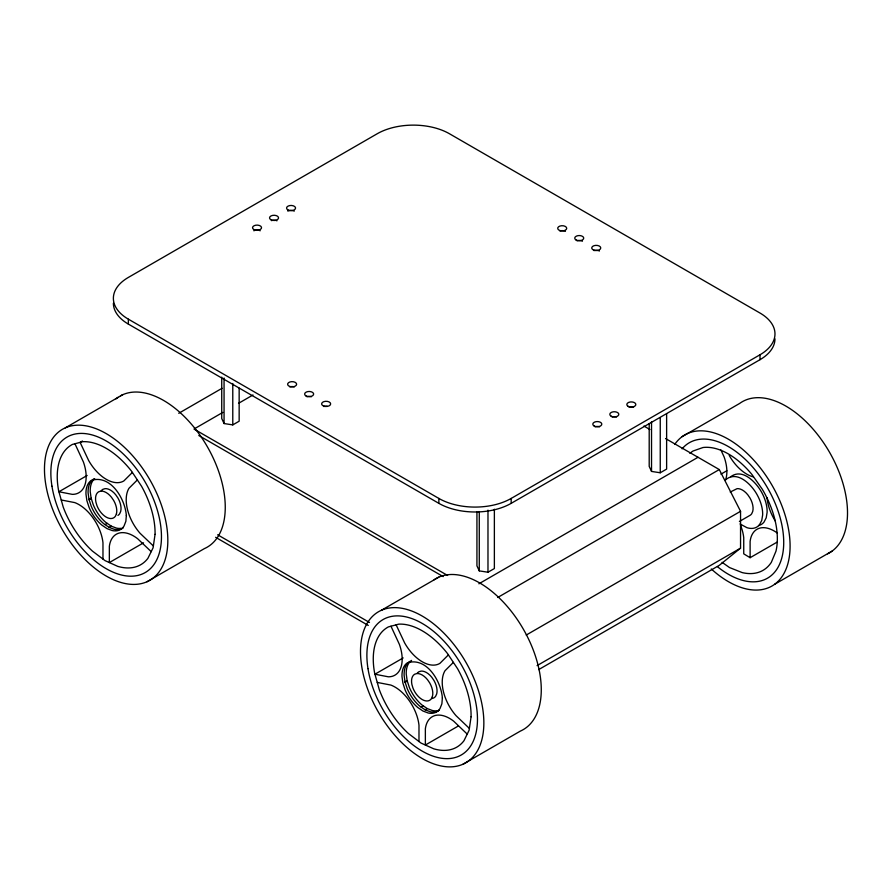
<?xml version="1.0" encoding="UTF-8"?>
<svg xmlns="http://www.w3.org/2000/svg" width="892" height="892" viewBox="0 0 892 892"><rect width="100%" height="100%" fill="white"/><g stroke="black" fill="none" stroke-linecap="round" stroke-linejoin="round"><path stroke-width="1.34" d="M132.384 472.437L123.888 480.899A34.71 20.037 60 0 1 88.676 460.573L80.102 442.387L82.465 441.027M137.357 479.929L128.983 488.281A34.699 20.037 60 0 0 140.044 533.26L153.368 545.96M448.397 654.884L439.912 663.358A34.71 20.037 60 0 1 404.689 643.021L396.126 624.846M453.37 662.388L445.008 670.728A34.699 20.037 60 0 0 456.068 715.707L469.382 728.418M665.566 438.552L719.287 469.56L740.55 511.306L740.55 548.145L719.287 565.338L538.679 669.602M725.386 480.007C737.071 469.649 751.844 484.769 757.319 495.116A28.577 16.491 60 0 1 762.649 514.952L761.746 520.426L759.527 524.674A28.577 16.491 60 0 1 746.883 527.663L740.059 523.95M730.771 476.685C742.612 467.832 756.316 482.539 761.779 492.529A28.577 16.491 60 0 1 767.109 512.376L766.206 517.851L763.998 522.099A28.577 16.491 60 0 1 758.557 525.555M65.328 427.859L122.75 394.699M178.734 413.286L222.086 388.265M87.16 475.458L58.917 491.76L72.285 494.358A34.989 20.204 60 0 0 83.402 461.978L74.95 443.77M222.877 412.36L193.988 429.041L447.617 575.474M238.532 403.329L252.982 394.978M123.141 527.964A28.577 16.491 60 0 1 114.299 529.324L109.103 527.362L103.851 523.782A28.577 16.491 60 0 1 91.218 506.199L88.999 499.397L91.129 498.171L90.226 491.648A28.577 16.491 60 0 1 94.697 478.614M89.155 499.866L91.274 498.639M221.729 377.115L221.729 418.504L224.059 423.544L232.779 424.893L239.156 421.202L239.156 388.098M109.103 527.362L111.232 526.135L116.428 528.097A28.577 16.491 60 0 0 121.212 528.298M143.545 542.827L109.348 562.573L109.348 546.383A34.554 19.947 60 0 1 137.647 538.723L151.205 551.646M146.979 581.751A87.226 50.353 60 0 0 125.783 448.62A87.226 50.353 60 0 0 45.704 484.044A87.226 50.353 60 0 0 146.979 581.751L204.402 548.602A87.226 50.353 60 0 0 208.728 449.2A87.226 50.353 60 0 0 120.398 395.87M128.359 319.169L438.864 498.438A51.134 29.514 0 0 0 511.172 498.438L759.995 354.782A51.134 29.514 0 0 0 759.995 313.036L449.49 133.767A51.134 29.514 0 0 0 377.182 133.767L128.359 277.423A51.134 29.514 0 0 0 128.359 319.169L128.359 324.086L438.864 503.344A51.134 29.514 0 0 0 511.172 503.344L759.995 359.688A51.134 29.514 0 0 0 774.97 338.815M381.352 610.306L438.775 577.157M682.19 436.612L739.613 403.463A87.226 50.353 60 0 1 829.025 451.385A87.226 50.353 60 0 1 827.553 553.832M476.93 512.041L476.93 565.851L479.272 570.88L487.98 572.229L494.369 568.55L494.369 509.22M649.198 423.622L649.198 466.393L651.528 471.422L660.247 472.771L666.625 469.092L666.625 413.91M478.881 583.803L698.012 457.284M497.747 597.462L719.287 469.56M720.948 474.154L726.846 470.753M403.173 657.917L374.941 674.218L388.31 676.805A34.989 20.204 60 0 0 399.415 644.437L390.975 626.217M730.236 492.038L737.138 488.638A15.041 8.686 60 0 1 747.775 494.781L749.982 498.004A15.041 8.686 60 0 1 752.725 511.45L751.666 513.803A15.041 8.686 60 0 1 749.982 515.364L739.401 521.474M438.24 710.969A28.577 16.491 60 0 1 430.323 711.771L425.127 709.82L419.876 706.23A28.577 16.491 60 0 1 407.231 688.657L405.013 681.845L407.142 680.618L406.239 674.096A28.577 16.491 60 0 1 411.569 660.414M405.169 682.324L407.298 681.087M526.235 635.048L740.55 511.306M425.127 709.82L427.257 708.582L432.453 710.545A28.577 16.491 60 0 0 439.377 710.188M537.073 665.622L740.55 548.145M458.388 725.965L425.361 745.032L425.361 728.842A34.554 19.947 60 0 1 453.671 721.171L467.218 734.105M740.527 525.198A34.554 19.947 60 0 1 743.738 537.664L743.738 553.854L750.116 557.701L777.244 542.046M463.004 764.21A87.226 50.353 60 0 0 441.796 631.068A87.226 50.353 60 0 0 361.728 666.491A87.226 50.353 60 0 0 463.004 764.21L520.426 731.061A87.226 50.353 60 0 0 523.626 629.663A87.226 50.353 60 0 0 434.17 579.711M774.646 584.282L832.069 551.122M105.089 524.574L107.218 523.37L111.232 526.135M421.113 707.022L423.232 705.817L427.257 708.582M93.983 478.982L93.426 479.194A28.577 16.491 60 0 0 88.096 492.875L88.999 499.397M409.997 661.429L409.45 661.641A28.577 16.491 60 0 0 404.121 675.322L405.013 681.845M61.225 499.977L74.794 502.609A34.286 19.791 60 0 1 102.97 542.771L102.97 559.061M377.249 682.425L390.808 685.056A34.286 19.791 60 0 1 418.984 725.218L418.984 741.508M643.924 426.053L649.933 429.52M198.793 435.508L443.19 576.6M217.637 534.787L369.489 622.46M215.619 537.307L368.285 625.448M423.232 705.817L422.005 705.003A28.577 16.491 60 0 1 409.361 687.431L407.142 680.618M107.218 523.37L105.981 522.556A28.577 16.491 60 0 1 93.337 504.972L91.129 498.171M722.085 562.328L729.544 567.568L742.166 572.586A69.175 39.939 60 0 0 771.335 562.328L775.951 551.245A69.175 39.939 60 0 0 762.203 489.106L751.9 474.455A69.175 39.939 60 0 0 702.996 447.516L693.051 451.017A69.175 39.939 60 0 0 689.917 453.392M720.859 449.902L724.092 456.882A34.699 20.037 60 0 1 725.631 479.762M759.995 354.782L759.995 359.688M750.116 557.701L750.116 541.411A34.286 19.791 60 0 1 777.222 532.97M660.247 417.59L660.247 472.771M651.528 421.76L651.528 471.422M511.172 498.438L511.172 503.344M487.98 510.146L487.98 572.229M479.272 511.562L479.272 570.88M438.864 498.438L438.864 503.344M232.779 383.504L232.779 424.893M224.059 378.007L224.059 423.544M417.222 673.348A15.041 8.686 60 0 1 418.905 671.776L421.113 671.096A15.041 8.686 60 0 1 431.75 677.24L433.947 680.462A15.041 8.686 60 0 1 436.701 693.909L435.642 696.262A15.041 8.686 60 0 1 431.75 698.503M101.197 490.89A15.041 8.686 60 0 1 102.892 489.329L105.089 488.649A15.041 8.686 60 0 1 115.726 494.781L117.934 498.004A15.041 8.686 60 0 1 120.676 511.462L119.617 513.803A15.041 8.686 60 0 1 117.934 515.375M116.016 398.858A87.226 50.353 60 0 1 118.145 397.263M682.101 448.832A78.195 45.146 60 0 1 752.569 466.951A78.195 45.146 60 0 1 780.812 561.135A78.195 45.146 60 0 1 717.447 566.688M753.272 476.874A34.71 20.037 60 0 1 729.188 455.388M775.338 521.084A34.989 20.204 60 0 1 767.031 497.613M674.709 444.439A87.226 50.353 60 0 1 754.487 460.952A87.226 50.353 60 0 1 786.164 568.795A87.226 50.353 60 0 1 711.292 568.973M559.953 230.961A4.516 2.609 0 0 1 565.405 231.385M128.359 324.086A51.134 29.514 0 0 1 113.384 303.213M612.057 416.988A4.516 2.609 0 0 1 616.573 416.988M271.48 220.636A4.516 2.609 0 0 1 276.966 220.803M306.881 396.728A4.516 2.609 0 0 1 311.386 396.728M576.968 240.784A4.516 2.609 0 0 1 582.42 241.208M323.885 406.551A4.516 2.609 0 0 1 327.308 406.284M289.867 386.905A4.516 2.609 0 0 1 294.371 386.905M593.983 250.607A4.516 2.609 0 0 1 599.424 251.031M595.042 426.811A4.516 2.609 0 0 1 599.558 426.811M629.072 407.165A4.516 2.609 0 0 1 633.588 407.165M287.86 211.125A4.516 2.609 0 0 1 294.248 211.125M253.841 230.772A4.516 2.609 0 0 1 260.219 230.772M126.341 515.509L125.872 521.296L124.055 525.968A28.577 16.491 60 0 1 112.18 530.55L106.984 528.588L101.733 525.009A28.577 16.491 60 0 1 89.089 507.425L86.87 500.624L85.966 494.101A28.577 16.491 60 0 1 91.296 480.42C110.597 474.221 125.114 498.84 126.341 515.509M442.365 697.957L441.886 703.755L440.068 708.415A28.577 16.491 60 0 1 428.193 712.998L422.998 711.047L417.746 707.467A28.577 16.491 60 0 1 405.102 689.884L402.894 683.071L401.991 676.56A28.577 16.491 60 0 1 407.321 662.867C426.621 656.668 441.139 681.298 442.365 697.957M155.063 534.341L153.101 547.777L147.938 558.292A69.175 39.939 60 0 1 117.722 566.364L105.033 560.622L92.411 551.078A69.175 39.939 60 0 1 63.243 507.135L58.627 490.723A69.175 39.939 60 0 1 72.375 444.45L82.677 441.696A69.175 39.939 60 0 1 131.581 471.232L141.527 486.218A69.175 39.939 60 0 1 155.063 534.341M471.076 716.789L469.114 730.236L463.963 740.739A69.175 39.939 60 0 1 433.746 748.812L421.046 743.081L408.436 733.525A69.175 39.939 60 0 1 379.267 689.594L374.651 673.181A69.175 39.939 60 0 1 388.388 626.909L398.702 624.155A69.175 39.939 60 0 1 447.606 653.68L457.551 668.677A69.175 39.939 60 0 1 471.076 716.789M116.428 513.915L115.369 516.267A15.041 8.686 60 0 1 96.949 505.63L95.89 502.051A15.041 8.686 60 0 1 98.633 491.782L100.841 491.102A15.041 8.686 60 0 1 111.478 497.245L113.674 500.468A15.041 8.686 60 0 1 116.428 513.915M432.442 696.362L431.382 698.715A15.041 8.686 60 0 1 412.963 688.078L411.903 684.51A15.041 8.686 60 0 1 414.657 674.229L416.854 673.549A15.041 8.686 60 0 1 427.491 679.693L429.699 682.915A15.041 8.686 60 0 1 432.442 696.362M367.983 668.643A78.195 45.146 60 0 0 458.778 756.249A78.195 45.146 60 0 0 439.767 636.888A78.195 45.146 60 0 0 367.983 668.643M51.959 486.196A78.195 45.146 60 0 0 142.753 573.801A78.195 45.146 60 0 0 123.754 454.429A78.195 45.146 60 0 0 51.959 486.196M594.117 425.997A4.516 2.609 0 0 0 601.654 424.826A4.516 2.609 0 0 0 596.135 421.637A4.516 2.609 0 0 0 594.117 425.997M611.12 416.174A4.516 2.609 0 0 0 618.669 415.003A4.516 2.609 0 0 0 613.15 411.814A4.516 2.609 0 0 0 611.12 416.174M628.135 406.351A4.516 2.609 0 0 0 635.684 405.18A4.516 2.609 0 0 0 630.165 401.991A4.516 2.609 0 0 0 628.135 406.351M593.983 250.217A4.516 2.609 0 0 0 600.751 247.954A4.516 2.609 0 0 0 593.983 245.701A4.516 2.609 0 0 0 593.983 250.217M576.031 239.97A4.516 2.609 0 0 0 583.58 238.811A4.516 2.609 0 0 0 578.061 235.622A4.516 2.609 0 0 0 576.031 239.97M559.953 230.571A4.516 2.609 0 0 0 566.721 228.307A4.516 2.609 0 0 0 559.953 226.055A4.516 2.609 0 0 0 559.953 230.571M287.86 209.888A4.516 2.609 0 0 0 295.408 208.728A4.516 2.609 0 0 0 289.889 205.539A4.516 2.609 0 0 0 287.86 209.888M271.112 219.856A4.516 2.609 0 0 0 278.482 218.339A4.516 2.609 0 0 0 272.528 215.418A4.516 2.609 0 0 0 271.112 219.856M253.841 229.534A4.516 2.609 0 0 0 261.389 228.374A4.516 2.609 0 0 0 255.859 225.185A4.516 2.609 0 0 0 253.841 229.534M323.885 406.15A4.516 2.609 0 0 0 330.653 403.898A4.516 2.609 0 0 0 323.885 401.634A4.516 2.609 0 0 0 323.885 406.15M305.945 395.914A4.516 2.609 0 0 0 313.493 394.743A4.516 2.609 0 0 0 307.963 391.555A4.516 2.609 0 0 0 305.945 395.914M289.867 386.504A4.516 2.609 0 0 0 296.635 384.251A4.516 2.609 0 0 0 289.867 381.988A4.516 2.609 0 0 0 289.867 386.504"/></g></svg>
